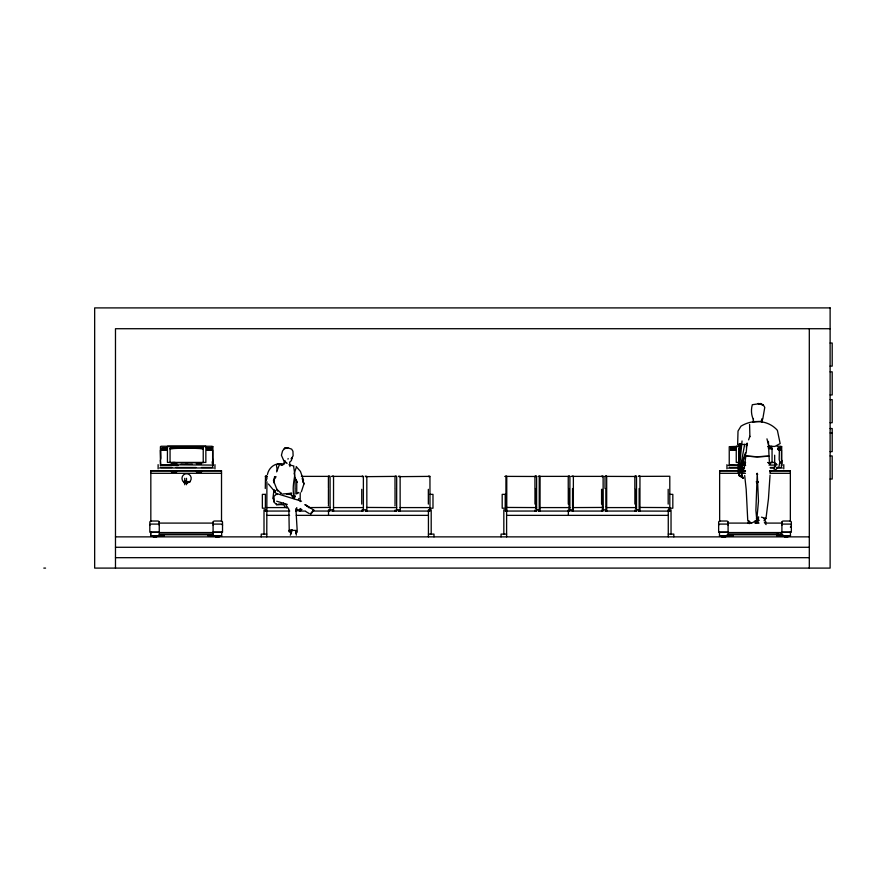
<?xml version="1.0" encoding="UTF-8"?>
<svg xmlns="http://www.w3.org/2000/svg" width="876" height="876" viewBox="0 0 876 876"><rect width="100%" height="100%" fill="white"/><g stroke="black" fill="none" stroke-linecap="round" stroke-linejoin="round"><path stroke-width="1.31" d="M740.231 443.672L739.366 461.499M779.366 450.1L779.18 459.55L779.859 461.86L779.027 466.306M740.778 445.172L737.647 444.373L738.019 431.069L740.965 426.196C752.473 419.035 768.208 419.867 777.384 430.335L780.155 443.574L774.921 446.41L768.865 446.41L766.96 438.843M742.049 440.989L738.928 472.569L739.432 475.996L743.428 478.263L740.384 472.219L739.443 468.058M212.868 460.207L212.671 466.141L212.868 460.349M781.688 460.207L781.491 466.141L781.688 460.349M291.609 530.276L291.117 533.878L291.949 529.619L290.317 535.225M291.456 532.323L289.244 531.754L289.299 530.308L290.252 530.09M159.257 522.271L159.246 521.954A1.555 1.139 0 0 0 157.713 521.023L151.449 521.023A1.632 1.194 0 0 0 149.818 522.271L149.818 532.236L159.257 532.236M728.087 522.271L728.065 521.954A1.555 1.139 0 0 0 726.533 521.023L720.28 521.023A1.632 1.194 0 0 0 718.638 522.271L718.638 532.236L728.087 532.236M749.287 523.695L749.385 521.209M744.688 444.263L740.899 464.729L740.384 472.219L740.976 468.561L742.826 469.766L741.797 474.967M770.048 475.099L768.449 498.805L765.974 518.537L764.047 520.76M761.551 420.962L762.065 418.739L762.273 421.991L760.762 421.378L753.108 421.98L753.426 418.728M747.064 443.168L746.21 452.487L741.808 465.123L742.826 469.766L740.592 472.011L742.191 472.591L742.027 470.39M757.959 522.786L758.627 516.829M768.438 441.373L769.029 456.199L757.061 456.878L745.859 456.024L744.02 469.054M748.192 523.29L748.476 520.957M272.874 498.783L273.969 489.837M266.26 480.464L266.348 479.818M274.177 483.07L274.582 476.577M213.087 525.14L213.098 525.02A1.555 1.139 0 0 1 214.631 524.089L220.894 524.089A1.632 1.194 0 0 1 222.526 525.337M781.907 525.14L781.929 525.02A1.555 1.139 0 0 1 783.462 524.089L789.714 524.089A1.632 1.194 0 0 1 791.356 525.337M287.974 459.166L288.149 458.52M296.34 535.116L295.836 530.801M265.275 488.512L265.516 476.095L266.906 476.27L266.906 479.062M284.415 461.521L283.452 464.696L284.196 463.393L283.156 463.962C275.699 462.254 268.888 467.182 267.399 474.584M328.412 488.512L328.412 476.38L329.453 475.996L330.077 476.38L330.077 511.069L313.652 511.036M333.548 476.38L331.873 476.38L333.548 476.38L333.515 511.058L331.905 511.091L333.537 511.058M362.127 476.708L362.325 475.996L363.135 476.654M395.01 488.512L395.01 476.38L396.061 475.996L396.686 476.38L396.653 511.058L395.043 511.091L395.043 510.117M428.736 476.708L428.933 475.996L429.744 476.654M506.766 476.38L505.102 476.38L506.766 476.38L506.766 511.069L505.134 511.091L506.744 511.036M534.94 488.512L534.94 476.38L535.992 475.996L536.605 476.38L536.605 511.069L534.962 511.091L534.962 510.117M540.076 476.38L538.411 476.38L540.076 476.38L540.043 511.058L538.433 511.091L540.065 511.058M568.239 476.38L569.904 476.38L569.882 511.058L568.272 511.091L569.904 511.069L539.244 511.069L539.244 476.38L569.882 476.369L568.239 476.38L568.239 488.512M573.375 476.38L571.71 476.38L573.375 476.38L573.353 511.058L571.743 511.091L573.364 511.058M605.02 488.512L605.02 476.38L606.061 475.996L606.685 476.38L606.685 511.069L605.042 511.091L606.652 511.036M606.685 476.38L605.02 476.38M634.848 488.512L634.848 476.38L635.899 475.996L636.513 476.38L636.513 511.069L634.881 511.091L634.881 510.117M741.578 463.93L745.443 452.782M746.221 446.968L747.425 443.409M748.619 439.851L749.823 436.292M294.04 473.982L296.23 467.543M301.366 491.83L303.928 484.001L302.209 478.526L303.523 480.278L300.446 471.408L296.176 466.536M294.029 498.663L295.146 495.827L294.697 497.053L294.708 496.418L292.694 497.196L292.157 496.615L293.635 494.918M275.973 476.544L275.392 478.088L274.834 477.059L273.443 480.639L277.353 490.494M762.733 419.21L764.77 407.373L763.346 405.073L760.642 403.518L752.331 404.712C750.973 409.355 751.17 414.797 753.25 419.199M276.63 471.89L279.192 465.167M298.377 499.539L298.913 498.422M291.215 458.893L292.343 457.316L291.358 460.612L289.66 462.167L289.945 466.623M310.761 514.113L313.334 510.719M291.314 458.838L293.11 455.794L292.945 451.271L291.653 449.136L287.897 447.844L284.295 448.654L282.521 451.009L281.415 455.257L283.627 460.316L287.12 463.305M310.433 513.916L313.794 510.062L305.341 504.926M778.03 467.269L775.862 469.689L773.563 468.769L775.523 464.28L775.49 466.875L774.318 462.397L777.012 464.86L774.964 463.273M310.717 513.829L313.969 510.314M295.727 511.168L296.767 511.069L296.745 507.576M300.238 511.069C296.033 510.993 303.019 511.847 300.205 508.507M332.705 510.171L332.705 511.069L363.376 511.069L363.376 476.38M366.836 511.058L365.183 511.069L366.847 511.069L366.814 476.303L365.292 476.183L365.796 476.752M395.043 511.091L396.686 511.069L366.015 511.069L366.015 510.171M400.124 511.091L398.481 511.069L400.146 511.069L400.124 476.303L398.591 476.183L399.106 476.752M534.962 511.091L536.572 511.036L505.934 511.069L505.934 476.38L536.572 476.478L534.94 476.38M572.543 510.171L572.543 511.069L603.214 511.069L603.104 476.183L601.571 476.27L602.381 476.763L603.214 476.38L572.543 476.38M634.881 511.091L636.491 511.036L605.853 511.069L605.853 510.171M639.951 511.091L638.352 511.036L639.951 511.091L639.951 476.303L638.352 476.27L639.951 476.27M201.392 464.138L200.21 462.966M728.186 468.091L739.147 467.981M297.194 493.429L298.65 492.476L298.081 492.739M172.309 464.138L172.758 464.149C170.459 463.481 171.86 461.663 172.244 464.006M366.606 476.654L395.842 476.38M399.905 476.654L429.152 476.38M753.097 421.98L754.181 421.378M745.027 463.908L744.107 464.16M197.691 462.911L196.432 463.875L197.691 464.302M291.38 494.655L286.846 493.889L291.38 494.655L293.69 497.809L294.467 497.524C291.982 489.892 293.734 482.205 294.851 474.836M769.96 464.214L769.566 463.185M175.583 464.138L176.536 463.426L175.594 462.594M200.735 464.269C204.436 462.539 193.41 462.331 197.177 464.247M201.36 464.225L199.608 464.346M744.808 464.138L743.494 464.192M769.566 464.269L770.552 463.984L769.741 463.097M287.481 493.944L291.752 493.254L282.62 493.987M273.575 497.283L273.728 501.882L276.772 504.784L281.831 504.182L277.681 504.445L283.222 504.817M740.1 443.475L738.041 468.233L738.194 472.317L739.256 475.734L739.957 475.646M742.158 475.777L739.256 475.734M172.057 462.594L174.74 462.528M198.239 462.67L199.673 462.703M174.674 464.192L176.722 463.656L175.277 462.572M175.408 464.192L173.306 464.214M200.341 464.346L198.239 464.368M150.672 532.028L150.672 535.904L159.257 535.827L159.257 522.074M159.454 534.097L212.89 534.097M213.087 522.074L213.087 535.904L218.671 535.838M778.107 534.042L728.197 534.086M719.492 532.028L719.492 535.904L728.087 535.827L728.087 522.074M725.733 536.857L721.78 536.857L722.372 536.846M784.436 535.849L790.491 535.827L790.349 532.028M172.638 462.55L175.408 462.55M188.789 464.389L192.304 464.236M763.653 518.603L765.974 518.537L761.463 517.168M295.727 510.96L296.767 511.069M725.733 536.353L725.087 536.364M787.787 536.364L787.502 536.364M784.458 536.857L787.951 536.857M743.56 464.214L741.589 464.149M153.541 536.846C151.625 536.879 158.315 536.879 156.388 536.846M215.956 536.846C213.974 536.879 221.595 536.868 218.387 536.846M777.505 534.075C775.096 534.119 783.462 534.119 781.063 534.075M156.388 536.364L154.45 536.364M218.288 536.364L216.854 536.364M725.218 536.364L724.266 536.364M787.623 536.364L786.681 536.364M200.735 471.452C203.079 471.43 192.851 471.441 198.304 471.452M200.911 471.704L196.18 471.693L201.732 471.693L199.608 471.452M830.12 328.719L115.479 328.719L115.479 568.097M830.12 343.031L832.2 343.031L832.2 366.113L830.12 366.113M830.12 371.851L832.2 371.851L832.2 394.945L830.12 394.945M830.12 399.62L832.2 399.62L832.2 422.714L830.12 422.714M830.12 428.539L832.2 428.539L832.2 451.622L830.12 451.622M830.12 432.941L832.2 432.941M212.244 446.256L161.042 446.256L160.417 446.683L160.417 465.912M740.647 446.256L729.237 446.683L729.237 465.912M777.023 446.256L781.063 446.256M740.231 446.366L736.256 446.366L736.256 462.418L738.906 462.418M768.044 446.366L772.019 446.366M167.436 446.552L205.849 446.552M736.256 446.552L740.231 446.552M768.044 446.552L772.019 446.552M768.077 447.855L772.052 447.855L772.052 462.714L768.077 462.714M778.074 447.866L780.571 447.866L780.571 450.308M161.951 448.129L166.944 448.194M206.747 448.129L211.751 448.194M730.77 448.129L735.763 448.194M778.074 448.194L780.571 448.129M161.951 448.392L166.944 448.392M206.747 448.392L211.751 448.392M730.77 448.392L735.763 448.392M778.074 448.392L780.571 448.392M161.951 448.654L166.944 448.72M206.747 448.72L211.751 448.654M730.77 448.654L735.763 448.72M778.074 448.72L780.571 448.654M161.951 448.917L166.944 448.917M206.747 448.917L211.751 448.917M730.77 448.917L735.763 448.917M778.074 448.917L780.571 448.917M161.951 449.443L166.944 449.443M206.747 449.443L211.751 449.443M730.77 449.443L735.763 449.443M778.074 449.443L780.571 449.443M161.951 449.968L166.944 449.968M206.747 449.968L211.751 449.968M730.77 449.968L735.763 449.968M161.951 450.231L166.944 450.231M206.747 450.231L211.751 450.231M730.77 450.231L735.763 450.231M830.12 455.947L832.2 455.947L832.2 479.03L830.12 479.03M745.531 462.418L742.125 462.528L744.228 462.55M768.044 462.418L774.669 462.418L774.669 455.202M742.859 462.714L745.509 462.714M212.244 465.09L161.042 464.696M739.3 465.09L729.872 464.696M741.994 465.09L744.688 465.09M768.942 465.09L775.676 465.09M161.042 465.517L178.124 465.517M739.07 465.517L728.186 465.419M741.698 465.517L745.64 465.517M161.042 467.488L171.816 467.488M175.857 467.488L196.071 467.488M201.458 467.488L212.244 467.488M729.872 467.488L739.3 467.488M770.289 467.488L774.329 467.488M777.023 467.488L781.063 467.488M159.509 467.981L213.569 467.981M741.841 467.981L744.545 467.981M770.234 467.981L774.285 467.981M776.99 467.981L782.388 467.981M738.687 470.708L719.645 470.708L719.645 521.527M742.76 470.708L745.476 470.708M769.949 470.708L790.349 470.708L790.349 521.527M150.825 470.883L221.519 470.883M719.645 470.883L738.687 470.883M741.403 470.883L745.476 470.883M769.949 470.883L790.349 470.883M173.371 471.441C167.425 471.452 180.609 471.452 174.674 471.441M742.125 471.693L745.027 471.441M150.825 473.303L221.519 473.303M719.645 473.303L738.687 473.303M741.403 473.303L745.476 473.303M769.949 473.303L790.349 473.303M266.107 476.38L266.939 476.38L265.275 476.38M301.366 476.369L329.245 476.38M332.705 476.38L362.544 476.38M605.853 476.38L636.491 476.478L634.848 476.38M639.152 476.38L669.79 476.27L669.822 511.069L668.158 511.069M184.726 480.88L186.489 480.88M186.654 481.636L190.18 481.636M756.284 481.636L758.2 481.636M184.091 482.304L185.482 482.304M185.931 482.304L189.72 482.304M756.437 482.304L758.2 482.304M184.091 482.961L185.482 482.961M185.931 482.961L187.42 482.961M429.963 494.36L432.985 494.36L432.985 508.2L429.963 508.2M669.801 494.36L672.823 494.36L672.823 508.2L669.801 508.2M266.906 507.587L287.251 507.587M308.352 507.587L330.044 507.445M333.515 507.587L363.354 507.587M366.814 507.445L396.653 507.587M400.124 507.587L429.952 507.587M506.744 507.445L536.572 507.587M540.043 507.587L569.882 507.587M573.353 507.587L603.181 507.445M606.652 507.587L636.491 507.587M639.951 507.445L669.79 507.587M265.855 509.81L264.005 509.81L264.005 534.097M296.975 509.81L299.669 509.81M329.891 509.81L332.628 509.81M362.741 509.81L365.478 509.81M396.948 509.81L399.686 509.81M429.36 509.81L431.2 509.81L431.2 534.097M505.682 509.81L503.831 509.81L503.831 534.097M536.813 509.81L539.506 509.81M569.718 509.81L572.455 509.81M602.568 509.81L605.305 509.81M636.786 509.81L639.524 509.81M289.759 511.036L266.107 511.069L266.107 510.171M305.604 511.069L299.406 511.069L299.406 510.171M266.775 515.362L289.595 515.362M296.307 515.362L428.43 515.362M506.613 515.362L668.268 515.362M159.049 523.092L213.284 523.092M727.879 523.092L750.929 523.092M754.992 523.092L759.065 523.092M765.843 523.092L782.115 523.092M150.672 532.236L159.257 532.236M213.087 532.236L221.672 532.236M719.492 532.236L728.087 532.236M781.907 532.236L790.491 532.236M213.087 532.236L222.526 532.236L222.526 522.271A1.632 1.194 0 0 0 220.894 521.023L214.631 521.023A1.555 1.139 0 0 0 213.098 521.954L213.087 522.271M781.907 532.236L791.356 532.236L791.356 522.271A1.632 1.194 0 0 0 789.714 521.023L783.462 521.023A1.555 1.139 0 0 0 781.929 521.954L781.907 522.271M159.257 532.553L213.087 532.553M728.087 532.553L781.907 532.553M266.775 534.097L261.223 534.097L261.223 536.868M428.43 534.097L433.981 534.097L433.981 536.868M506.613 534.097L501.061 534.097L501.061 536.868M668.268 534.097L673.819 534.097L673.819 536.868M150.672 534.776L150.825 532.028M159.257 534.776L213.087 534.776M727.08 534.776L782.914 534.776M217.993 535.827L221.672 535.827L221.672 532.028M781.907 522.074L781.907 535.904L784.359 535.827M150.672 535.904L159.257 535.904M213.087 535.904L221.672 535.904M719.492 535.904L728.087 535.904M781.907 535.904L790.491 535.904M724.31 536.364L723.269 536.364M786.725 536.364L784.611 536.364M115.479 536.868L809.304 536.868M115.479 547.281L809.304 547.281M115.479 557.683L809.304 557.683M43.8 568.097L45.563 568.097M743.56 471.693L744.228 471.693M723.313 536.364L721.78 536.353L722.492 536.364M216.898 536.364L215.365 536.353L216.076 536.364M154.494 536.364L153.541 536.364M781.063 446.694L781.688 446.694L781.688 465.912M212.244 446.694L212.868 446.694L212.868 465.912M737.647 444.373L747.097 444.537M289.299 530.308L296.296 530.44L295.891 533.44L297.271 531.973L295.891 508.584M781.063 446.683L781.688 446.694M212.244 446.683L212.868 446.694M180.982 464.236L184.497 464.389M197.571 464.335L198.304 464.335M172.638 464.17L173.371 464.181M744.107 462.572L744.797 462.594M276.707 501.225L287.295 504.39M745.794 456.078L757.127 456.746L768.997 456.144L769.391 461.17M329.026 476.752L328.412 476.38M744.414 462.594L745.268 462.889M768.493 462.703L769.172 462.856L768.427 462.824M288.96 464.707L293.953 466.054M301.563 501.214L276.904 493.615L273.695 496.725L274.133 501.4M760.762 421.378L762.273 421.991M740.899 464.729L741.808 465.123M286.89 507.795L284.656 506.766L283.419 503.021M305.176 504.861L308.987 507.062L305.111 504.664M276.772 489.235L281.273 493.385M306.02 511.661L309.261 513.588M276.958 494.546L275.141 492.082L275.217 490.943L275.195 492.06L268.395 483.979M740.833 476.303L743.428 478.263L741.643 476.248M759.185 520.475L756.952 517.99L758.474 501.247L757.225 473.215L755.889 510.303L756.787 520.245L751.608 523.158L747.754 520.486L746.188 489.323L744.677 475.504M283.627 460.316L285.97 462.966M280.451 492.717L281.196 493.571M764.376 522.457L766.106 524.625M764.387 519.906L765.985 522.107M285.609 504.412L288.795 509.12M276.312 503.744L276.772 504.784M277.057 489.75L277.593 491.042M297.26 482.424L296.077 479.26L295.409 480.157L294.478 475.624M429.952 476.27L429.985 511.069L399.314 511.069L399.314 510.171M293.69 497.809L293.35 496.331L293.58 497.929M741.424 466.141L741.862 468.189M728.087 525.14L728.065 525.02A1.555 1.139 0 0 0 726.533 524.089L720.28 524.089A1.632 1.194 0 0 0 718.638 525.337M159.257 525.14L159.246 525.02A1.555 1.139 0 0 0 157.713 524.089L151.449 524.089A1.632 1.194 0 0 0 149.818 525.337M276.488 465.375L277.265 470.642M293.712 466.908L294.752 474.058M756.448 518.373L756.82 521.844L755.451 523.005L755.298 520.705M160.417 460.207L160.724 463.919M284.908 460.601L285.007 461.893M755.462 520.902L755.67 523.399M160.417 450.275L160.647 458.466L160.647 450.187M749.582 424.422L749.9 436.839M288.872 509.679L289.244 531.754M809.304 328.719L809.304 568.097M783.779 464.641L783.779 468.857M781.458 450.1L781.458 458.466M781.458 458.674L781.458 459.812M781.063 461.663L781.063 463.404M738.873 447.855L738.873 462.714M726.938 464.641L726.938 468.857M671.038 509.81L671.038 534.097M668.99 508.058L668.99 508.617M668.99 510.171L668.99 511.069M668.268 509.81L668.268 536.868M668.18 489.312L668.18 504.105M668.18 510.117L668.268 511.124L669.702 511.124L639.152 511.069L639.152 510.171M639.152 488.512L639.152 505.857M639.152 506.58L639.152 508.617M635.68 489.355L635.68 505.857M635.68 506.58L635.68 508.617M635.68 510.171L635.68 511.069M634.881 489.312L634.881 504.105M605.853 488.512L605.853 505.857M605.853 506.58L605.853 508.617M602.381 489.355L602.381 505.857M602.381 506.58L602.381 508.617M602.381 510.171L602.381 511.069M601.571 489.312L601.571 504.105M601.571 510.117L601.571 511.036M572.543 488.512L572.543 505.857M572.543 506.58L572.543 508.617M569.072 488.512L569.072 505.857M569.072 506.58L569.072 508.617M569.072 510.171L569.072 511.069M568.272 489.312L568.272 504.105M568.349 509.81L568.349 515.362M535.773 488.512L535.773 505.857M535.773 506.58L535.773 508.617M535.773 510.171L535.773 511.069M534.962 489.312L534.962 504.105M506.613 509.81L506.613 536.868M429.152 510.171L429.152 511.069M428.342 489.312L428.342 504.105M428.43 509.81L428.43 536.868M395.842 510.171L395.842 511.069M395.043 489.312L395.043 504.105M395.01 505.025L395.01 505.857M362.544 510.171L362.544 511.069M361.744 489.312L361.744 504.105M361.744 510.117L361.744 511.036M329.245 510.171L329.245 511.069M328.434 489.312L328.434 504.105M328.522 509.81L328.522 515.362M328.412 505.025L328.412 505.857M300.205 492.761L300.205 501.598M296.745 481.69L296.745 494.031M295.935 510.171L295.935 511.069M295.103 477.727L295.103 488.512M295.135 489.312L295.135 494.02M266.906 481.69L266.775 536.868M221.519 521.527L221.519 470.708L150.825 470.708L150.825 521.527M214.959 464.641L214.959 468.857M212.627 450.1L212.627 458.466M212.627 458.674L212.627 459.812M212.244 461.663L212.244 463.404M188.088 464.16L185.197 464.16M186.489 478.296L186.489 484.735M184.726 478.296L184.726 484.735M160.647 458.674L160.647 459.812M158.118 464.641L158.118 468.857M757.729 482.347A4.621 4.621 0 0 1 756.612 482.807M756.612 473.872A4.621 4.621 0 0 1 757.729 474.332M738.884 448.589A151.745 105.646 0 0 1 740.713 448.457M769.303 448.402A151.745 105.646 0 0 1 772.052 448.589M738.884 448.808A151.745 105.646 0 0 1 740.713 448.676M769.303 448.611A151.745 105.646 0 0 1 772.052 448.808M170.054 448.589A151.745 105.646 0 0 1 203.232 448.589M170.054 448.808A151.745 105.646 0 0 1 203.232 448.808M284.733 448.162L284.295 448.654L287.897 447.844L284.733 448.162M265.297 511.036L266.939 511.069L265.297 511.036M159.454 535.652L164.403 535.652L159.454 535.652M153.201 536.353L153.223 536.353M156.793 536.353L156.913 536.353M208.028 535.652L212.977 535.652L208.028 535.652M219.394 536.353L218.671 536.364L219.394 536.353M728.284 535.652L733.234 535.652L728.284 535.652M776.848 535.652L781.797 535.652L776.848 535.652M171.346 471.693L176.799 471.693L171.346 471.693M770.3 471.441L769.566 471.452L770.3 471.441M770.552 471.693L769.741 471.704L770.552 471.693M830.12 307.903L94.663 307.903L94.663 568.097L830.12 568.097L830.12 307.903M205.849 446.366L167.436 446.366L167.436 462.418L205.849 462.418L205.849 446.366M166.944 447.866L161.951 447.866L161.951 450.308L166.944 450.308L166.944 447.866M203.232 447.855L170.054 447.855L170.054 462.714L203.232 462.714L203.232 447.855M211.751 447.866L206.747 447.866L206.747 450.308L211.751 450.308L211.751 447.866M735.763 447.866L730.77 447.866L730.77 450.308L735.763 450.308L735.763 447.866M166.944 449.18L161.951 449.18L166.944 449.246M211.751 449.18L206.747 449.18L211.751 449.246M735.763 449.18L730.77 449.18L735.763 449.246M780.571 449.18L778.074 449.18L780.571 449.246M166.944 449.706L161.951 449.706L166.944 449.771M211.751 449.706L206.747 449.706L211.751 449.771M735.763 449.706L730.77 449.706L735.763 449.771M780.571 449.706L778.074 449.706L780.571 449.771M265.384 494.36L262.362 494.36L262.362 508.2L265.384 508.2L265.384 494.36M505.211 494.36L502.189 494.36L502.189 508.2L505.211 508.2L505.211 494.36M791.356 527.089L790.349 527.089L791.356 527.133M279.948 464.138L277.714 464.028L282.379 465.167L279.948 464.138M301.727 509.569L300.03 509.153L301.738 509.58M761.879 404.515L757.981 403.486L763.346 405.073L761.879 404.515M303.381 481.964L303.063 481.307L303.928 484.001L303.381 481.964M274.889 490.921L274.681 490.122L274.965 491.633L274.889 490.921M183.325 481.614A4.621 4.621 0 0 0 191.056 479.533A4.621 4.621 0 0 0 185.394 473.872A4.621 4.621 0 0 0 183.325 481.614"/></g></svg>
